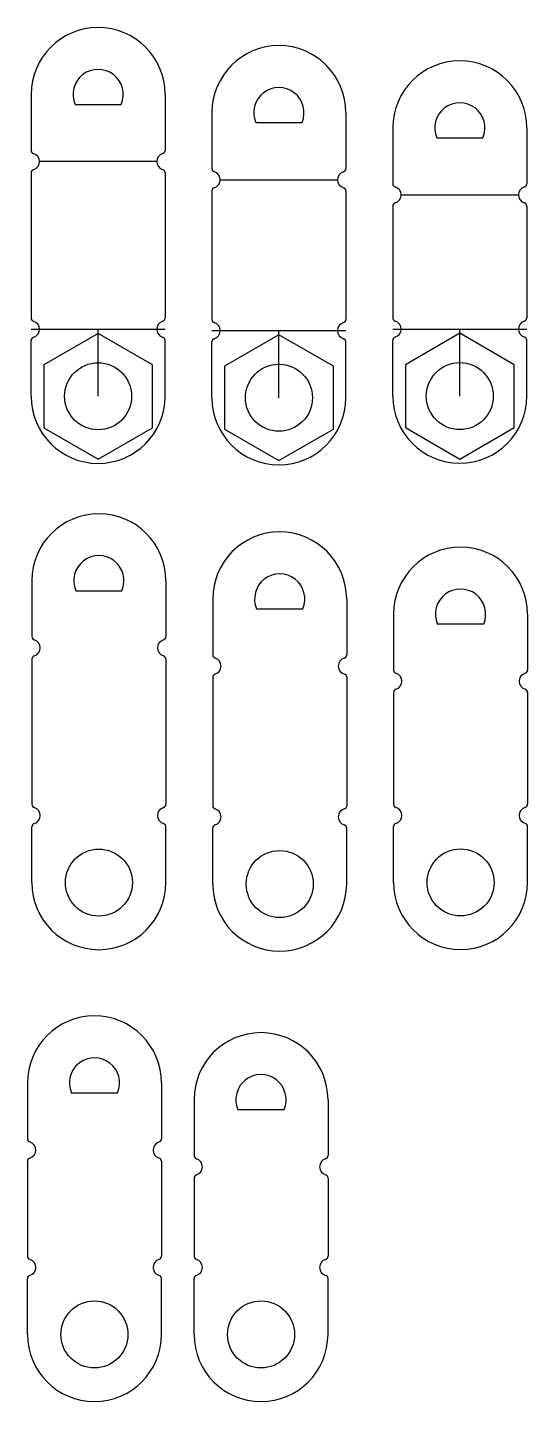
# Model space of a CAD drawing. Header units: millimetres. Extents: x 0 to 60, y 0 to 164.
import ezdxf

# ---------------------------------------------------------------- set-up
doc = ezdxf.new("R2010")
doc.units = ezdxf.units.MM
doc.layers.add('GIUNTO_FLESSIBILE_ENCODER', color=7, linetype='Continuous')

msp = doc.modelspace()

# ---------------------------------------------------------------- linework, layer by layer
at = {"color": 240, "true_color": 0xed1f24}
for p, q in [((15.44, 147.91), (1.44, 147.91)), ((23.03, 145.74), (37.03, 145.74)), ((44.63, 143.93), (58.63, 143.93))]:
    msp.add_line(p, q, dxfattribs=at)
at = {"layer": 'GIUNTO_FLESSIBILE_ENCODER', "color": 2, "linetype": 'ByBlock'}
for p, q in [((0.44, 155.91), (0.44, 149.25)), ((16.44, 155.91), (16.44, 149.25)), ((5.69, 154.73), (11.2, 154.73)), ((22.03, 153.74), (22.03, 147.08)), ((27.27, 152.56), (32.79, 152.56)), ((38.03, 153.74), (38.03, 147.08)), ((43.63, 151.93), (43.63, 145.27)), ((59.63, 151.93), (59.63, 145.27)), ((48.87, 150.75), (54.39, 150.75)), ((0.44, 146.56), (0.44, 129.25)), ((16.44, 146.56), (16.44, 129.25)), ((22.03, 144.4), (22.03, 129.08)), ((38.03, 144.4), (38.03, 129.08)), ((43.63, 142.59), (43.63, 129.27)), ((59.63, 142.59), (59.63, 129.27)), ((8.44, 119.91), (8.44, 127.91)), ((51.63, 119.93), (51.63, 127.93)), ((0.44, 119.91), (0.44, 126.56)), ((16.44, 119.91), (16.44, 126.56)), ((22.03, 119.74), (22.03, 126.4)), ((30.03, 119.74), (30.03, 127.74)), ((38.03, 119.74), (38.03, 126.4)), ((43.63, 119.93), (43.63, 126.59)), ((59.63, 119.93), (59.63, 126.59)), ((0.53, 97.9), (0.53, 91.24)), ((5.77, 96.72), (11.29, 96.72)), ((16.53, 97.9), (16.53, 91.24)), ((22.12, 95.73), (22.12, 89.07)), ((38.12, 95.73), (38.12, 89.07)), ((27.36, 94.56), (32.88, 94.56)), ((43.72, 93.92), (43.72, 87.26)), ((59.72, 93.92), (59.72, 87.26)), ((48.96, 92.75), (54.48, 92.75)), ((0.53, 88.55), (0.53, 71.24)), ((16.53, 88.55), (16.53, 71.24)), ((22.12, 86.39), (22.12, 71.07)), ((38.12, 86.39), (38.12, 71.07)), ((43.72, 84.58), (43.72, 71.26)), ((59.72, 84.58), (59.72, 71.26)), ((0.53, 61.9), (0.53, 68.55)), ((16.53, 61.9), (16.53, 68.55)), ((22.12, 61.73), (22.12, 68.39)), ((38.12, 61.73), (38.12, 68.39)), ((43.72, 61.92), (43.72, 68.58)), ((59.72, 61.92), (59.72, 68.58)), ((0, 38), (0, 31.35)), ((16, 38), (16, 31.35)), ((5.24, 36.83), (10.76, 36.83)), ((19.89, 36), (19.89, 29.34)), ((25.14, 34.82), (30.65, 34.82)), ((35.89, 36), (35.89, 29.34)), ((0, 28.66), (0, 17.35)), ((16, 28.66), (16, 17.35)), ((19.89, 26.66), (19.89, 17.34)), ((35.89, 26.66), (35.89, 17.34)), ((0, 8), (0, 14.66)), ((16, 8), (16, 14.66)), ((19.89, 8), (19.89, 14.66)), ((35.89, 8), (35.89, 14.66))]:
    msp.add_line(p, q, dxfattribs=at)
at = {"layer": 'GIUNTO_FLESSIBILE_ENCODER', "color": 1, "linetype": 'ByBlock'}
for p, q in [((0.44, 127.91), (16.44, 127.91)), ((43.63, 127.93), (59.63, 127.93)), ((22.03, 127.74), (38.03, 127.74))]:
    msp.add_line(p, q, dxfattribs=at)
at = {"layer": 'GIUNTO_FLESSIBILE_ENCODER', "color": 114, "linetype": 'ByBlock'}
for p, q in [((8.44, 127.41), (1.95, 123.66)), ((14.94, 123.66), (8.44, 127.41)), ((30.03, 127.24), (23.54, 123.49)), ((36.53, 123.49), (30.03, 127.24)), ((51.63, 127.43), (45.14, 123.68)), ((58.13, 123.68), (51.63, 127.43)), ((1.95, 123.66), (1.95, 116.16)), ((14.94, 116.16), (14.94, 123.66)), ((23.54, 123.49), (23.54, 115.99)), ((36.53, 115.99), (36.53, 123.49)), ((45.14, 123.68), (45.14, 116.18)), ((58.13, 116.18), (58.13, 123.68)), ((1.95, 116.16), (8.44, 112.41)), ((8.44, 112.41), (14.94, 116.16)), ((23.54, 115.99), (30.03, 112.24)), ((30.03, 112.24), (36.53, 115.99)), ((45.14, 116.18), (51.63, 112.43)), ((51.63, 112.43), (58.13, 116.18))]:
    msp.add_line(p, q, dxfattribs=at)
at = {"layer": 'GIUNTO_FLESSIBILE_ENCODER', "color": 2, "linetype": 'ByBlock'}
for centre in [(8.44, 119.91), (30.03, 119.74), (51.63, 119.93), (8.53, 61.9), (30.12, 61.73), (51.72, 61.92), (8, 8), (27.89, 8)]:
    msp.add_circle(centre, 4, dxfattribs=at)
for centre, radius, start, end in [((8.44, 155.91), 8, 0, 180), ((30.03, 153.74), 8, 0, 180), ((51.63, 151.93), 8, 0, 180), ((8.44, 155.91), 3, 336.899, 203.101), ((30.03, 153.74), 3, 336.899, 203.101), ((51.63, 151.93), 3, 336.899, 203.101), ((0.84, 149.25), 0.4, 180, 253.3985), ((16.04, 149.25), 0.4, 286.6015, 0), ((0.44, 147.91), 1, 286.6015, 73.3985), ((16.44, 147.91), 1, 106.6015, 253.3985), ((0.84, 146.56), 0.4, 106.6015, 180), ((16.04, 146.56), 0.4, 0, 73.3985), ((22.43, 147.08), 0.4, 180, 253.3985), ((22.03, 145.74), 1, 286.6015, 73.3985), ((38.03, 145.74), 1, 106.6015, 253.3985), ((37.63, 147.08), 0.4, 286.6015, 0), ((22.43, 144.4), 0.4, 106.6015, 180), ((37.63, 144.4), 0.4, 0, 73.3985), ((44.03, 145.27), 0.4, 180, 253.3985), ((43.63, 143.93), 1, 286.6015, 73.3985), ((59.63, 143.93), 1, 106.6015, 253.3985), ((59.23, 145.27), 0.4, 286.6015, 0), ((44.03, 142.59), 0.4, 106.6015, 180), ((59.23, 142.59), 0.4, 0, 73.3985), ((0.84, 129.25), 0.4, 180, 253.3985), ((0.44, 127.91), 1, 286.6015, 73.3985), ((16.44, 127.91), 1, 106.6015, 253.3985), ((16.04, 129.25), 0.4, 286.6015, 0), ((22.43, 129.08), 0.4, 180, 253.3985), ((22.03, 127.74), 1, 286.6015, 73.3985), ((38.03, 127.74), 1, 106.6015, 253.3985), ((37.63, 129.08), 0.4, 286.6015, 0), ((44.03, 129.27), 0.4, 180, 253.3985), ((43.63, 127.93), 1, 286.6015, 73.3985), ((59.63, 127.93), 1, 106.6015, 253.3985), ((59.23, 129.27), 0.4, 286.6015, 0), ((0.84, 126.56), 0.4, 106.6015, 180), ((16.04, 126.56), 0.4, 0, 73.3985), ((22.43, 126.4), 0.4, 106.6015, 180), ((37.63, 126.4), 0.4, 0, 73.3985), ((44.03, 126.59), 0.4, 106.6015, 180), ((59.23, 126.59), 0.4, 0, 73.3985), ((8.44, 119.91), 8, 180, 0), ((30.03, 119.74), 8, 180, 0), ((51.63, 119.93), 8, 180, 0), ((8.53, 97.9), 8, 0, 180), ((30.12, 95.73), 8, 0, 180), ((51.72, 93.92), 8, 0, 180), ((8.53, 97.9), 3, 336.899, 203.101), ((30.12, 95.73), 3, 336.899, 203.101), ((51.72, 93.92), 3, 336.899, 203.101), ((0.93, 91.24), 0.4, 180, 253.3985), ((0.53, 89.9), 1, 286.6015, 73.3985), ((16.53, 89.9), 1, 106.6015, 253.3985), ((16.13, 91.24), 0.4, 286.6015, 0), ((0.93, 88.55), 0.4, 106.6015, 180), ((16.13, 88.55), 0.4, 0, 73.3985), ((22.52, 89.07), 0.4, 180, 253.3985), ((22.12, 87.73), 1, 286.6015, 73.3985), ((38.12, 87.73), 1, 106.6015, 253.3985), ((37.72, 89.07), 0.4, 286.6015, 0), ((44.12, 87.26), 0.4, 180, 253.3985), ((43.72, 85.92), 1, 286.6015, 73.3985), ((59.72, 85.92), 1, 106.6015, 253.3985), ((59.32, 87.26), 0.4, 286.6015, 0), ((22.52, 86.39), 0.4, 106.6015, 180), ((37.72, 86.39), 0.4, 0, 73.3985), ((44.12, 84.58), 0.4, 106.6015, 180), ((59.32, 84.58), 0.4, 0, 73.3985), ((0.93, 71.24), 0.4, 180, 253.3985), ((0.53, 69.9), 1, 286.6015, 73.3985), ((16.53, 69.9), 1, 106.6015, 253.3985), ((16.13, 71.24), 0.4, 286.6015, 0), ((22.52, 71.07), 0.4, 180, 253.3985), ((22.12, 69.73), 1, 286.6015, 73.3985), ((38.12, 69.73), 1, 106.6015, 253.3985), ((37.72, 71.07), 0.4, 286.6015, 0), ((44.12, 71.26), 0.4, 180, 253.3985), ((43.72, 69.92), 1, 286.6015, 73.3985), ((59.72, 69.92), 1, 106.6015, 253.3985), ((59.32, 71.26), 0.4, 286.6015, 0), ((0.93, 68.55), 0.4, 106.6015, 180), ((16.13, 68.55), 0.4, 0, 73.3985), ((44.12, 68.58), 0.4, 106.6015, 180), ((59.32, 68.58), 0.4, 0, 73.3985), ((22.52, 68.39), 0.4, 106.6015, 180), ((37.72, 68.39), 0.4, 0, 73.3985), ((8.53, 61.9), 8, 180, 0), ((30.12, 61.73), 8, 180, 0), ((51.72, 61.92), 8, 180, 0), ((8, 38), 8, 0, 180), ((27.89, 36), 8, 0, 180), ((8, 38), 3, 336.899, 203.101), ((27.89, 36), 3, 336.899, 203.101), ((0.4, 31.35), 0.4, 180, 253.3985), ((15.6, 31.35), 0.4, 286.6015, 0), ((0, 30), 1, 286.6015, 73.3985), ((16, 30), 1, 106.6015, 253.3985), ((0.4, 28.66), 0.4, 106.6015, 180), ((15.6, 28.66), 0.4, 0, 73.3985), ((20.29, 29.34), 0.4, 180, 253.3985), ((19.89, 28), 1, 286.6015, 73.3985), ((35.89, 28), 1, 106.6015, 253.3985), ((35.49, 29.34), 0.4, 286.6015, 0), ((20.29, 26.66), 0.4, 106.6015, 180), ((35.49, 26.66), 0.4, 0, 73.3985), ((0.4, 17.35), 0.4, 180, 253.3985), ((0, 16), 1, 286.6015, 73.3985), ((16, 16), 1, 106.6015, 253.3985), ((15.6, 17.35), 0.4, 286.6015, 0), ((20.29, 17.34), 0.4, 180, 253.3985), ((19.89, 16), 1, 286.6015, 73.3985), ((35.89, 16), 1, 106.6015, 253.3985), ((35.49, 17.34), 0.4, 286.6015, 0), ((0.4, 14.66), 0.4, 106.6015, 180), ((15.6, 14.66), 0.4, 0, 73.3985), ((20.29, 14.66), 0.4, 106.6015, 180), ((35.49, 14.66), 0.4, 0, 73.3985), ((8, 8), 8, 180, 0), ((27.89, 8), 8, 180, 0)]:
    msp.add_arc(centre, radius, start, end, dxfattribs=at)

doc.saveas('drawing.dxf')
